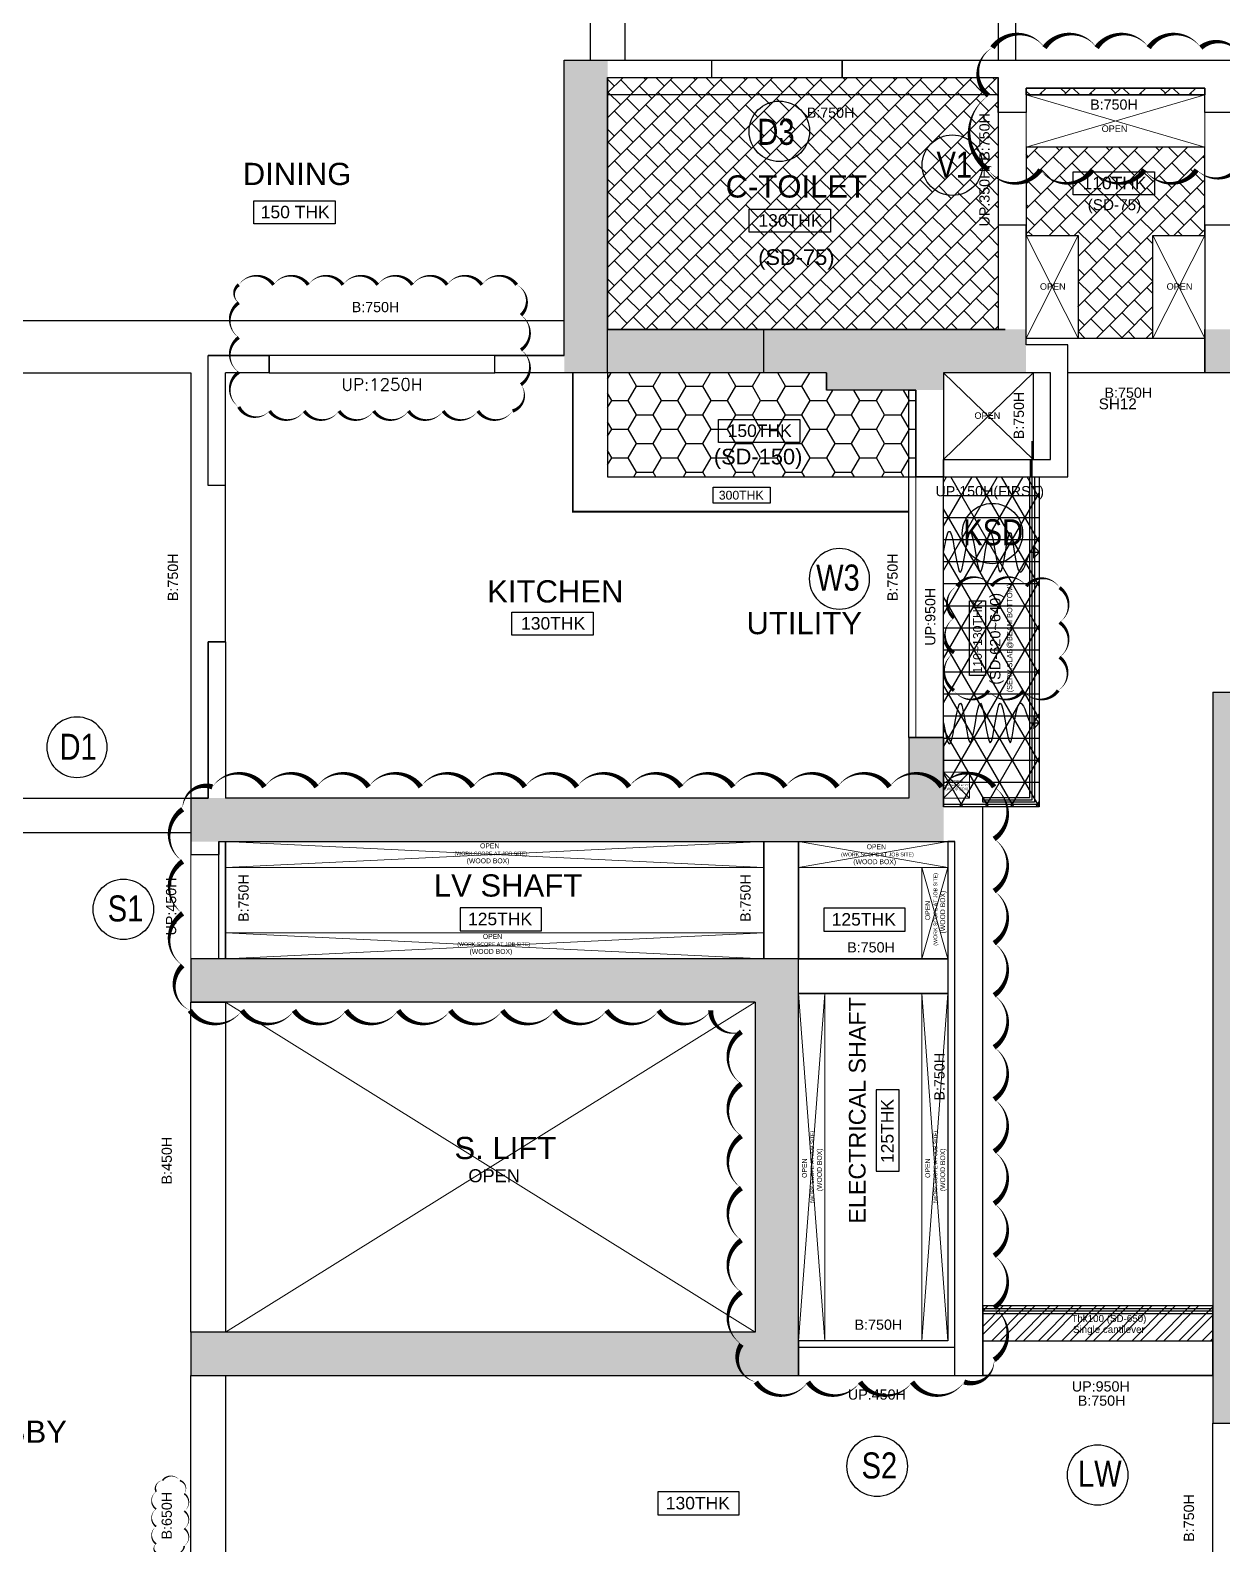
# Model space of a CAD drawing. Header units: millimetres. Extents: x 1124992 to 1258557, y -5767803 to -5695799.
# Drawn here: x 1236621 to 1243489, y -5753134 to -5744411 of the extents above; entities that cross this region are included whole.
import ezdxf
from ezdxf.enums import TextEntityAlignment as Align

# ---------------------------------------------------------------- set-up
doc = ezdxf.new("R2010")
doc.units = ezdxf.units.MM
doc.header["$LTSCALE"] = 1000
doc.header["$MEASUREMENT"] = 0
for name, pattern in [('CENTER', [2, 1.25, -0.25, 0.25, -0.25]), ('CONTINOUS', [0]), ('DASHED', [19.05, 12.7, -6.35]), ('HIDDEN', [0.375, 0.25, -0.125]), ('HIDDENX2', [19.05, 12.7, -6.35])]:
    doc.linetypes.add(name, pattern=pattern)
for name, color, linetype in [('1-Question-1', 1, 'CENTER'), ('2-CHANGE 190906', 6, 'Continuous'), ('2-CHANGE 191024-khan', 4, 'Continuous'), ('202_WALL', 7, 'Continuous'), ('203_BEAM', 6, 'DASHED'), ('204_역BEAM', 4, 'Continuous'), ('205_BALCONY', 4, 'Continuous'), ('206_OPEN', 5, 'Continuous'), ('210-DRIP MOULD', 5, 'HIDDEN'), ('210_ROOM NAME', 2, 'Continuous'), ('210_SLAB THK', 2, 'Continuous'), ('216_SLAB DN -150', 81, 'CONTINOUS'), ('216_SLAB DN -620', 181, 'Continuous'), ('216_SLAB DN -650', 211, 'Continuous'), ('216_SLAB DN -75', 11, 'Continuous'), ('216_SLAB SLOPE', 40, 'Continuous'), ('216_슬라브다운', 6, 'Continuous'), ('221_BEAM문자', 6, 'Continuous'), ('222_역BEAM문자', 4, 'Continuous'), ('223_발코니문자', 4, 'Continuous'), ('260_Window door symbol', 125, 'Continuous'), ('FOLDED SLAB', 1, 'HIDDEN'), ('T8 - TYPICAL FLOOR CORE$0$a-window-no', 125, 'Continuous'), ('T8 - TYPICAL FLOOR CORE$0$T8 - TYPICAL FLOOR CORE$0$a-window-no', 125, 'Continuous'), ('T8(T9 IS SIMILAR) - DIMENSION & TEXTING$0$a-window-no', 125, 'Continuous'), ('T8_TYPICAL COLUMNS$0$A-SHEAR WALL THICKENING', 3, 'Continuous')]:
    doc.layers.add(name, color=color, linetype=linetype)
doc.layers.add('T8_REFUGE COLUMNS$0$COL-HATCH', color=7, linetype='Continuous', lineweight=25, true_color=0xa3a3a3)
doc.layers.add('T8_TYPICAL COLUMNS$0$$0$COL-HATCH', color=7, linetype='Continuous', lineweight=25, true_color=0xa3a3a3)
doc.layers.get('1-Question-1').off()
doc.styles.add('arial', font='sanss___.ttf')
doc.styles.add('csmD2007Romans', font='romans.shx', dxfattribs={"bigfont": 'whtmtxt.shx'})
doc.styles.add('T8 - TYPICAL FLOOR CORE$0$LODHA STANDERD', font='sanss___.ttf')
doc.styles.add('T8 - TYPICAL FLOOR CORE$0$T8 - TYPICAL FLOOR CORE$0$LODHA STANDERD', font='sanss___.ttf')
doc.styles.add('T8(T9 IS SIMILAR) - DIMENSION & TEXTING$0$LODHA STANDERD', font='sanss___.ttf')

# ---------------------------------------------------------------- blocks, each defined once
blk = doc.blocks.new('T8 - TYPICAL FLOOR CORE$0$WINDOW TAG')
at = {"layer": 'T8 - TYPICAL FLOOR CORE$0$a-window-no'}
blk.add_circle((0, 0), 174.1, dxfattribs=at)
at = {"layer": 'T8 - TYPICAL FLOOR CORE$0$a-window-no', "style": 'T8 - TYPICAL FLOOR CORE$0$LODHA STANDERD'}
blk.add_attdef('WINDOW', text='', height=150, dxfattribs=at).set_placement((11.3, 2.8), align=Align.MIDDLE_CENTER)
blk = doc.blocks.new('T8(T9 IS SIMILAR) - DIMENSION & TEXTING$0$WINDOW TAG')
at = {"layer": 'T8(T9 IS SIMILAR) - DIMENSION & TEXTING$0$a-window-no'}
blk.add_circle((0, 0), 174.1, dxfattribs=at)
at = {"layer": 'T8(T9 IS SIMILAR) - DIMENSION & TEXTING$0$a-window-no', "style": 'T8(T9 IS SIMILAR) - DIMENSION & TEXTING$0$LODHA STANDERD'}
blk.add_attdef('WINDOW', text='', height=150, dxfattribs=at).set_placement((11.3, 2.8), align=Align.MIDDLE_CENTER)
blk = doc.blocks.new('T8 - TYPICAL FLOOR CORE$0$T8 - TYPICAL FLOOR CORE$0$WINDOW TAG')
at = {"layer": 'T8 - TYPICAL FLOOR CORE$0$T8 - TYPICAL FLOOR CORE$0$a-window-no'}
blk.add_circle((0, 0), 174.1, dxfattribs=at)
at = {"layer": 'T8 - TYPICAL FLOOR CORE$0$T8 - TYPICAL FLOOR CORE$0$a-window-no', "style": 'T8 - TYPICAL FLOOR CORE$0$T8 - TYPICAL FLOOR CORE$0$LODHA STANDERD'}
blk.add_attdef('WINDOW', text='', height=150, dxfattribs=at).set_placement((11.3, 2.8), align=Align.MIDDLE_CENTER)
blk = doc.blocks.new('A$C0C2415B0')
at = {"layer": '216_SLAB SLOPE', "color": 6}
for p, q in [((60.2, 0), (42.1, 16.4)), ((42.1, 16.4), (78.3, 16.4)), ((60.2, 0), (78.3, 16.4))]:
    blk.add_line(p, q, dxfattribs=at)
blk.add_lwpolyline([(60.2, 27.5), (60.2, 0)], dxfattribs=at)
blk.add_open_spline([(60.2, 288.5), (103.1, 281.5), (176.1, 264.5), (-111.2, 237.5), (237.8, 207.5), (-119.2, 177.6), (239.9, 147.3), (-119.3, 118.2), (238.3, 85.1), (-59.3, 69.3), (29.1, 38.4), (60.2, 27.5)], degree=3, knots=[61.866951, 61.866951, 61.866951, 61.866951, 206.155281, 412.310563, 618.465844, 824.621125, 1030.776406, 1236.931688, 1443.086969, 1649.24225, 1761.045649, 1761.045649, 1761.045649, 1761.045649], dxfattribs=at)

msp = doc.modelspace()

# ---------------------------------------------------------------- hatches: boundary and pattern name
at = {"layer": '216_SLAB DN -150'}
h = msp.add_hatch(dxfattribs=at)
h.set_pattern_fill('HONEY', color=95, scale=30)
h.set_pattern_definition([(0, (1231397.93, -5775414.915), (142.875, 82.48892), [95.25, -190.5]), (120, (1231397.93, -5775414.915), (-142.875, 82.48892), [95.25, -190.5]), (60, (1231397.93, -5775414.915), (3e-07, 164.97784), [-190.5, 95.25])])
h.paths.add_polyline_path([(1241721.75, -5746984.027), (1241721.75, -5746484.027), (1241206.75, -5746484.027), (1241206.75, -5746384.027), (1239946.726, -5746384.027), (1239946.726, -5746984.027)])
at = {"layer": '216_SLAB DN -620'}
h = msp.add_hatch(dxfattribs=at)
h.set_pattern_fill('NET3', color=256, scale=40)
h.set_pattern_definition([(0, (1275419.73, -5847674.8), (0, 127), []), (60, (1275419.73, -5847674.8), (-109.98523, 63.5), []), (120, (1275419.73, -5847674.8), (-109.98523, -63.5), [])])
h.paths.add_polyline_path([(1241881.75, -5746984.027), (1241881.75, -5748884.027), (1242431.726, -5748884.027), (1242431.726, -5746984.027)])
at = {"layer": '216_SLAB DN -650', "linetype": 'Continuous', "lineweight": 0}
h = msp.add_hatch(dxfattribs=at)
h.set_pattern_fill('STEEL', color=227, scale=30)
h.set_pattern_definition([(45, (1217750.26, -5787999.915), (-67.35192, 67.35192), []), (45, (1217750.26, -5787952.29), (-67.35192, 67.35192), [])])
h.paths.add_polyline_path([(1242106.726, -5751759.027), (1243431.726, -5751759.027), (1243431.726, -5751959.029), (1242106.726, -5751959.027)])
at = {"layer": '216_SLAB DN -75'}
h = msp.add_hatch(dxfattribs=at)
h.set_pattern_fill('AR-B88', color=15, scale=0.5, angle=45)
h.set_pattern_definition([(45, (1300225.72, -5853609.8), (-71.84205, 71.84205), []), (135, (1300225.725, -5853609.804), (-107.763073, 35.921024), [101.6, -101.6])])
h.paths.add_polyline_path([(1242196.75, -5744684.027), (1239946.726, -5744684.027), (1239946.726, -5745256.527), (1239946.726, -5746134.027), (1242196.75, -5746134.027)])
h = msp.add_hatch(dxfattribs=at)
h.set_pattern_fill('AR-B88', color=15, scale=0.5, angle=45)
h.set_pattern_definition([(45, (1218410.21, -5775414.92), (-71.84205, 71.84205), []), (135, (1218410.21, -5775414.915), (-107.763073, 35.921024), [101.6, -101.6])])
h.paths.add_polyline_path([(1242356.75, -5744744.027), (1243386.653, -5744744.027), (1243386.653, -5744784.027), (1242356.75, -5744784.027)])
h = msp.add_hatch(dxfattribs=at)
h.set_pattern_fill('AR-B88', color=15, scale=0.5, angle=45)
h.set_pattern_definition([(45, (1218410.21, -5761770.92), (-71.84205, 71.84205), []), (135, (1218410.21, -5761770.92), (-107.76307, 35.921024), [101.6, -101.6])])
h.paths.add_polyline_path([(1242656.75, -5746184.027), (1243086.653, -5746184.027), (1243086.653, -5745594.027), (1243386.653, -5745594.027), (1243386.653, -5745084.027), (1242356.75, -5745084.027), (1242356.75, -5745594.027), (1242656.75, -5745594.027)])
at = {"layer": 'T8_REFUGE COLUMNS$0$COL-HATCH', "linetype": 'ByBlock'}
h = msp.add_hatch(color=256, dxfattribs=at)
h.dxf.hatch_style = 1
h.paths.add_polyline_path([(1239696.726, -5744584.027), (1239946.726, -5744584.027), (1239946.726, -5746384.027), (1239696.726, -5746384.027)])
h = msp.add_hatch(color=256, dxfattribs=at)
h.dxf.hatch_style = 1
h.paths.add_polyline_path([(1242356.75, -5746384.027), (1240846.75, -5746384.027), (1240846.75, -5746134.027), (1242356.75, -5746134.027)])
h = msp.add_hatch(color=256, dxfattribs=at)
h.dxf.hatch_style = 1
h.paths.add_polyline_path([(1245996.75, -5746384.027), (1243386.75, -5746384.027), (1243386.75, -5746134.027), (1245996.75, -5746134.027)])
h = msp.add_hatch(color=256, dxfattribs=at)
h.dxf.hatch_style = 1
h.paths.add_polyline_path([(1243681.726, -5748224.027), (1243431.726, -5748224.027), (1243431.726, -5752434.027), (1243681.726, -5752434.027)])
h = msp.add_hatch(color=256, dxfattribs=at)
h.dxf.hatch_style = 1
h.paths.add_polyline_path([(1237546.726, -5749084.027), (1241881.726, -5749084.027), (1241881.726, -5748834.027), (1237546.726, -5748834.027)])
h = msp.add_hatch(color=256, dxfattribs=at)
h.dxf.hatch_style = 1
h.paths.add_polyline_path([(1240796.726, -5750009.027), (1237546.726, -5750009.027), (1237546.726, -5749759.025), (1240796.726, -5749759.025)])
h = msp.add_hatch(color=256, dxfattribs=at)
h.dxf.hatch_style = 1
h.paths.add_polyline_path([(1241046.726, -5749759.025), (1240796.726, -5749759.025), (1240796.726, -5752159.027), (1241046.726, -5752159.027)])
h = msp.add_hatch(color=256, dxfattribs=at)
h.dxf.hatch_style = 1
h.paths.add_polyline_path([(1240796.726, -5751909.027), (1237546.726, -5751909.027), (1237546.726, -5752159.029), (1240796.726, -5752159.029)])
at = {"layer": 'T8_TYPICAL COLUMNS$0$$0$COL-HATCH', "linetype": 'ByBlock'}
h = msp.add_hatch(color=256, dxfattribs=at)
h.dxf.hatch_style = 1
h.paths.add_polyline_path([(1230376.701, -5746134.027), (1232786.726, -5746134.027), (1232786.726, -5746384.027), (1230376.701, -5746384.027)])
h.paths.add_polyline_path([(1239946.726, -5746384.027), (1242356.75, -5746384.027), (1242356.75, -5746134.027), (1239946.726, -5746134.027)])
at = {"layer": 'T8_TYPICAL COLUMNS$0$A-SHEAR WALL THICKENING', "linetype": 'ByBlock'}
h = msp.add_hatch(color=31, dxfattribs=at)
h.dxf.hatch_style = 1
h.paths.add_polyline_path([(1241206.75, -5746484.027), (1241881.75, -5746484.027), (1241881.75, -5746384.027), (1241206.75, -5746384.027)])
h = msp.add_hatch(color=31, dxfattribs=at)
h.dxf.hatch_style = 1
h.paths.add_polyline_path([(1241681.75, -5748834.027), (1241881.75, -5748834.027), (1241881.75, -5748484.027), (1241681.75, -5748484.027)])

# ---------------------------------------------------------------- linework, layer by layer
at = {"layer": '2-CHANGE 190906', "linetype": 'ByBlock'}
msp.add_lwpolyline([(1237346.393, -5753180.063, 0, 10.038, 0.52056705), (1237446.778, -5753180.063, 0, 10.038, 0.52056705), (1237508.175, -5753141.076, 0, 10.038, 0.52056705), (1237508.175, -5753040.692, 0, 10.038, 0.52056705), (1237508.175, -5752940.308, 0, 10.038, 0.52056705), (1237508.175, -5752839.924, 0, 10.038, 0.52056705), (1237483.147, -5752764.567, 0, 10.038, 0.52056705), (1237382.763, -5752764.567, 0, 10.038, 0.52056705), (1237346.393, -5752828.582, 0, 10.038, 0.52056705), (1237346.393, -5752928.966, 0, 10.038, 0.52056705), (1237346.393, -5753029.351, 0, 10.038, 0.52056705), (1237346.393, -5753129.735, 0, 10.038, 0.52056705)], format="xyseb", close=True, dxfattribs=at)
at = {"layer": '2-CHANGE 191024-khan', "linetype": 'ByBlock'}
for points in [[(1242139.479, -5745215.15, 0, 30, 0.52056705), (1242439.479, -5745215.15, 0, 30, 0.52056705), (1242739.479, -5745215.15, 0, 30, 0.52056705), (1243039.479, -5745215.15, 0, 30, 0.52056705), (1243339.479, -5745215.15, 0, 30, 0.52056705), (1243599.403, -5745175.074, 0, 30, 0.52056705), (1243599.403, -5744875.074, 0, 30, 0.52056705), (1243599.403, -5744575.074, 0, 30, 0.52056705), (1243363.04, -5744511.437, 0, 30, 0.52056705), (1243063.04, -5744511.437, 0, 30, 0.52056705), (1242763.04, -5744511.437, 0, 30, 0.52056705), (1242463.04, -5744511.437, 0, 30, 0.52056705), (1242163.04, -5744511.437, 0, 30, 0.52056705), (1242139.479, -5744787.876, 0, 30, 0.52056705)], [(1237822.502, -5745877.412, 0, 20, -0.52056705), (1238022.502, -5745877.412, 0, 20, -0.52056705), (1238222.502, -5745877.412, 0, 20, -0.52056705), (1238422.502, -5745877.412, 0, 20, -0.52056705), (1238622.502, -5745877.412, 0, 20, -0.52056705), (1238822.502, -5745877.412, 0, 20, -0.52056705), (1239022.502, -5745877.412, 0, 20, -0.52056705), (1239222.502, -5745877.412, 0, 20, -0.52056705), (1239422.502, -5745877.412, 0, 20, -0.52056705), (1239447.461, -5746052.453, 0, 20, -0.52056705), (1239447.461, -5746252.453, 0, 20, -0.52056705), (1239447.461, -5746452.453, 0, 20, -0.52056705), (1239399.253, -5746604.244, 0, 20, -0.52056705), (1239199.253, -5746604.244, 0, 20, -0.52056705), (1238999.253, -5746604.244, 0, 20, -0.52056705), (1238799.253, -5746604.244, 0, 20, -0.52056705), (1238599.253, -5746604.244, 0, 20, -0.52056705), (1238399.253, -5746604.244, 0, 20, -0.52056705), (1238199.253, -5746604.244, 0, 20, -0.52056705), (1237999.253, -5746604.244, 0, 20, -0.52056705), (1237822.502, -5746580.995, 0, 20, -0.52056705), (1237822.502, -5746380.995, 0, 20, -0.52056705), (1237822.502, -5746180.995, 0, 20, -0.52056705), (1237822.502, -5745980.995, 0, 20, -0.52056705)], [(1241941.356, -5748213.909, 0, 20, 0.52056705), (1242141.356, -5748213.909, 0, 20, 0.52056705), (1242341.356, -5748213.909, 0, 20, 0.52056705), (1242541.356, -5748213.909, 0, 20, 0.52056705), (1242549.399, -5748021.951, 0, 20, 0.52056705), (1242549.399, -5747821.951, 0, 20, 0.52056705), (1242549.399, -5747621.951, 0, 20, 0.52056705), (1242358.085, -5747613.265, 0, 20, 0.52056705), (1242158.085, -5747613.265, 0, 20, 0.52056705), (1241958.085, -5747613.265, 0, 20, 0.52056705), (1241941.356, -5747796.536, 0, 20, 0.52056705), (1241941.356, -5747996.536, 0, 20, 0.52056705)]]:
    msp.add_lwpolyline(points, format="xyseb", close=True, dxfattribs=at)
msp.add_lwpolyline([(1242172.77, -5748769.258, 0, 30, -0.52056705), (1242172.77, -5749069.258, 0, 30, -0.52056705), (1242172.77, -5749369.258, 0, 30, -0.52056705), (1242172.77, -5749669.258, 0, 30, -0.52056705), (1242172.77, -5749969.258, 0, 30, -0.52056705), (1242172.77, -5750269.258, 0, 30, -0.52056705), (1242172.77, -5750569.258, 0, 30, -0.52056705), (1242172.77, -5750869.258, 0, 30, -0.52056705), (1242172.77, -5751169.258, 0, 30, -0.52056705), (1242172.77, -5751469.258, 0, 30, -0.52056705), (1242172.77, -5751769.258, 0, 30, -0.52056705), (1242172.77, -5752069.258, 0, 30, -0.52056705), (1242000.342, -5752196.83, 0, 30, -0.52056705), (1241700.342, -5752196.83, 0, 30, -0.52056705), (1241400.342, -5752196.83, 0, 30, -0.52056705), (1241100.342, -5752196.83, 0, 30, -0.52056705), (1240800.342, -5752196.83, 0, 30, -0.52056705), (1240717.092, -5751980.08, 0, 30, -0.52056705), (1240717.092, -5751680.08, 0, 30, -0.52056705), (1240717.092, -5751380.08, 0, 30, -0.52056705), (1240717.092, -5751080.08, 0, 30, -0.52056705), (1240717.092, -5750780.08, 0, 30, -0.52056705), (1240717.092, -5750480.08, 0, 30, -0.52056705), (1240717.092, -5750180.08, 0, 30, -0.52056705), (1240540.367, -5750056.805, 0, 30, -0.52056705), (1240240.367, -5750056.805, 0, 30, -0.52056705), (1239940.367, -5750056.805, 0, 30, -0.52056705), (1239640.367, -5750056.805, 0, 30, -0.52056705), (1239340.367, -5750056.805, 0, 30, -0.52056705), (1239040.367, -5750056.805, 0, 30, -0.52056705), (1238740.367, -5750056.805, 0, 30, -0.52056705), (1238440.367, -5750056.805, 0, 30, -0.52056705), (1238140.367, -5750056.805, 0, 30, -0.52056705), (1237840.367, -5750056.805, 0, 30, -0.52056705), (1237540.367, -5750056.805, 0, 30, -0.52056705), (1237499.091, -5749798.081, 0, 30, -0.52056705), (1237499.091, -5749498.081, 0, 30, -0.52056705), (1237499.091, -5749198.081, 0, 30, -0.52056705), (1237499.091, -5748898.081, 0, 30, -0.52056705), (1237670.268, -5748769.258, 0, 30, -0.52056705), (1237970.268, -5748769.258, 0, 30, -0.52056705), (1238270.268, -5748769.258, 0, 30, -0.52056705), (1238570.268, -5748769.258, 0, 30, -0.52056705), (1238870.268, -5748769.258, 0, 30, -0.52056705), (1239170.268, -5748769.258, 0, 30, -0.52056705), (1239470.268, -5748769.258, 0, 30, -0.52056705), (1239770.268, -5748769.258, 0, 30, -0.52056705), (1240070.268, -5748769.258, 0, 30, -0.52056705), (1240370.268, -5748769.258, 0, 30, -0.52056705), (1240670.268, -5748769.258, 0, 30, -0.52056705), (1240970.268, -5748769.258, 0, 30, -0.52056705), (1241270.268, -5748769.258, 0, 30, -0.52056705), (1241570.268, -5748769.258, 0, 30, -0.52056705), (1241870.268, -5748769.258, 0, 30, -0.52056705), (1242172.77, -5748769.258, 0, 30, -0.52056705)], format="xyseb", dxfattribs=at)
at = {"layer": '202_WALL', "linetype": 'ByBlock'}
for p, q in [((1239696.726, -5746284.027), (1239696.726, -5744584.027)), ((1239696.726, -5744584.027), (1240546.75, -5744584.027)), ((1240546.75, -5744684.027), (1240546.75, -5744584.027)), ((1241296.75, -5744584.027), (1243546.653, -5744584.027)), ((1241296.75, -5744684.027), (1241296.75, -5744584.027)), ((1239946.726, -5744684.027), (1239946.726, -5746134.027)), ((1239946.726, -5744684.027), (1240546.75, -5744684.027)), ((1241296.75, -5744684.027), (1242196.75, -5744684.027)), ((1242196.75, -5744884.027), (1242196.75, -5744684.027)), ((1243386.653, -5744744.027), (1242356.75, -5744744.027)), ((1242356.75, -5744744.027), (1242356.75, -5744884.027)), ((1243386.653, -5744884.027), (1243386.653, -5744744.027)), ((1242356.75, -5744884.027), (1242196.75, -5744884.027)), ((1243546.653, -5744884.027), (1243386.653, -5744884.027)), ((1242356.75, -5745534.027), (1242196.75, -5745534.027)), ((1242196.75, -5745534.027), (1242196.75, -5746134.027)), ((1242356.75, -5746224.027), (1242356.75, -5745534.027)), ((1243546.653, -5745534.027), (1243386.653, -5745534.027)), ((1243386.653, -5745534.027), (1243386.653, -5746384.027)), ((1239946.726, -5746134.027), (1242196.75, -5746134.027)), ((1243386.653, -5746384.027), (1243386.653, -5746134.027)), ((1242596.75, -5746224.027), (1242356.75, -5746224.027)), ((1242596.75, -5746984.027), (1242596.75, -5746224.027)), ((1237646.726, -5747034.027), (1237646.726, -5746284.027)), ((1237996.726, -5746284.027), (1237646.726, -5746284.027)), ((1237996.726, -5746384.027), (1237996.726, -5746284.027)), ((1239296.726, -5746384.027), (1239296.726, -5746284.027)), ((1239696.726, -5746284.027), (1239296.726, -5746284.027)), ((1237746.726, -5747034.027), (1237746.726, -5746384.027)), ((1237996.726, -5746384.027), (1237746.726, -5746384.027)), ((1241206.75, -5746384.027), (1239296.726, -5746384.027)), ((1241206.75, -5746384.027), (1241206.75, -5746484.027)), ((1242496.75, -5746384.027), (1241881.75, -5746384.027)), ((1241881.75, -5746384.027), (1241881.75, -5746984.027)), ((1242496.75, -5746884.027), (1242496.75, -5746384.027)), ((1246246.653, -5746384.027), (1243386.653, -5746384.027)), ((1241721.75, -5746484.027), (1241206.75, -5746484.027)), ((1241721.75, -5746484.027), (1241721.75, -5746984.027)), ((1242381.75, -5746984.027), (1242381.75, -5746884.027)), ((1242381.75, -5746884.027), (1242496.75, -5746884.027)), ((1242381.75, -5746984.027), (1242596.75, -5746984.027)), ((1237746.726, -5747034.027), (1237646.726, -5747034.027)), ((1237746.726, -5747934.027), (1237646.726, -5747934.027)), ((1237646.726, -5747934.027), (1237646.726, -5748834.027)), ((1237746.726, -5747934.027), (1237746.726, -5748834.027)), ((1243431.726, -5748224.027), (1243431.726, -5752434.027)), ((1243431.726, -5748224.027), (1243796.726, -5748224.027)), ((1241681.75, -5748484.027), (1241681.75, -5748834.027)), ((1241881.75, -5748484.027), (1241881.75, -5748884.027)), ((1237646.726, -5748834.027), (1237546.726, -5748834.027)), ((1237546.726, -5748834.027), (1237546.726, -5749159.025)), ((1241681.75, -5748834.027), (1237746.726, -5748834.027)), ((1237706.726, -5749084.027), (1241946.726, -5749084.027)), ((1237706.726, -5749084.027), (1237706.726, -5749159.025)), ((1241946.726, -5751999.027), (1241946.726, -5749084.027)), ((1237546.726, -5749159.025), (1237706.726, -5749159.025)), ((1237546.726, -5749759.025), (1237546.726, -5750009.027)), ((1240796.726, -5750009.027), (1237546.726, -5750009.027)), ((1240796.726, -5751909.027), (1237546.726, -5751909.027)), ((1237546.726, -5751909.027), (1237546.726, -5752159.029)), ((1237546.726, -5752159.029), (1241046.726, -5752159.029)), ((1241946.726, -5752159.027), (1242106.726, -5752159.027)), ((1243431.726, -5752434.027), (1244356.726, -5752434.027))]:
    msp.add_line(p, q, dxfattribs=at)
at = {"layer": '202_WALL', "color": 252, "linetype": 'HIDDENX2'}
for p, q in [((1239946.726, -5746384.027), (1239946.726, -5746134.027)), ((1240846.75, -5746384.027), (1240846.75, -5746134.027))]:
    msp.add_line(p, q, dxfattribs=at)
at = {"layer": '202_WALL', "linetype": 'ByBlock'}
for points in [[(1241881.75, -5746984.027), (1241721.75, -5746984.027)], [(1241681.75, -5748484.027), (1241881.75, -5748484.027)], [(1242106.726, -5752159.027), (1242106.726, -5748884.027), (1241881.75, -5748884.027)], [(1241046.726, -5751999.027), (1241046.726, -5749759.025), (1237546.726, -5749759.025)], [(1240796.726, -5750009.027), (1240796.726, -5751909.027)], [(1241046.726, -5752159.027), (1241046.726, -5751999.027)], [(1241946.726, -5752159.027), (1241946.726, -5751999.027)]]:
    msp.add_lwpolyline(points, dxfattribs=at)
at = {"layer": '203_BEAM', "linetype": 'ByBlock'}
msp.add_line((1243386.653, -5746384.027), (1242596.75, -5746384.027), dxfattribs=at)
at = {"layer": '203_BEAM'}
for points in [[(1239846.726, -5744584.027), (1240046.726, -5744584.027), (1240046.726, -5743584.027), (1239846.726, -5743584.027)], [(1242296.75, -5743684.027), (1242196.75, -5743684.027), (1242196.75, -5744584.027), (1242296.75, -5744584.027)], [(1241296.75, -5744584.027), (1241296.75, -5744684.027), (1242196.75, -5744684.027), (1242196.75, -5744784.027), (1239946.726, -5744784.027), (1239946.726, -5744684.027), (1240546.75, -5744684.027), (1240546.75, -5744584.027)], [(1242356.75, -5744784.027), (1243386.653, -5744784.027), (1243386.653, -5744744.027), (1242356.75, -5744744.027)], [(1242396.75, -5746884.027), (1242496.75, -5746884.027), (1242496.75, -5746384.027), (1242396.75, -5746384.027)], [(1235186.726, -5748834.027), (1237546.726, -5748834.027), (1237546.726, -5749034.027), (1235186.726, -5749034.027)], [(1237706.726, -5749084.027), (1237746.726, -5749084.027), (1237746.726, -5749759.025), (1237706.726, -5749759.025)], [(1240846.726, -5749084.027), (1241046.726, -5749084.027), (1241046.726, -5749759.025), (1240846.726, -5749759.025)], [(1241906.726, -5749759.025), (1241906.726, -5749959.025), (1241046.726, -5749959.025), (1241046.726, -5749759.025)], [(1237746.726, -5751909.027), (1237546.726, -5751909.027), (1237546.726, -5750009.027), (1237746.726, -5750009.027)], [(1242106.726, -5751959.027), (1243431.726, -5751959.027), (1243431.726, -5752159.029), (1242106.726, -5752159.029)], [(1237746.726, -5753659.027), (1237546.726, -5753659.027), (1237546.726, -5752159.029), (1237746.726, -5752159.029)]]:
    msp.add_lwpolyline(points, close=True, dxfattribs=at)
for points in [[(1235186.726, -5746384.027), (1237546.726, -5746384.027), (1237546.726, -5748834.027), (1237646.726, -5748834.027), (1237646.726, -5747934.027), (1237746.726, -5747934.027), (1237746.726, -5747034.027), (1237646.726, -5747034.027), (1237646.726, -5746284.027), (1237996.726, -5746284.027), (1237996.726, -5746384.027), (1239296.726, -5746384.027), (1239296.726, -5746284.027), (1239696.726, -5746284.027), (1239696.726, -5746084.027), (1233036.726, -5746084.027)], [(1242356.75, -5746184.027), (1243386.653, -5746184.027), (1243386.653, -5746384.027), (1242596.75, -5746384.027), (1242596.75, -5746224.027), (1242356.75, -5746224.027), (1242356.75, -5746184.027)], [(1241681.75, -5746484.027), (1241681.75, -5746484.027), (1241721.75, -5746484.027), (1241721.75, -5746984.027), (1241881.75, -5746984.027), (1241881.75, -5746884.027), (1242381.75, -5746884.027), (1242381.75, -5746984.027), (1242431.726, -5746984.027), (1242431.726, -5748884.027), (1241881.75, -5748884.027), (1241881.75, -5748484.027), (1241681.75, -5748484.027), (1241681.75, -5746484.027)], [(1241046.726, -5751959.029), (1241046.726, -5751999.027), (1241046.726, -5751999.027), (1241046.726, -5752159.027), (1241946.726, -5752159.027), (1241946.726, -5751999.027), (1241946.726, -5751999.027), (1241946.726, -5749084.027), (1241906.726, -5749084.027), (1241906.726, -5751959.029), (1241046.726, -5751959.029)], [(1242106.726, -5751759.027), (1242106.726, -5752159.027), (1243431.726, -5752159.029), (1243431.726, -5751759.027), (1242106.726, -5751759.027), (1242106.726, -5751759.027)], [(1243631.726, -5753659.027), (1243591.726, -5753659.027), (1243591.726, -5753539.027), (1243431.726, -5753539.027), (1243431.726, -5752434.027), (1243631.726, -5752434.027), (1243631.726, -5753659.027)]]:
    msp.add_lwpolyline(points, dxfattribs=at)
at = {"layer": '204_역BEAM', "linetype": 'ByBlock'}
msp.add_lwpolyline([(1237996.726, -5746384.027), (1239296.726, -5746384.027), (1239296.726, -5746284.027), (1237996.726, -5746284.027), (1237996.726, -5746384.027)], dxfattribs=at)
at = {"layer": '205_BALCONY', "linetype": 'Continuous', "lineweight": 0}
for points in [[(1242356.75, -5744884.027), (1242196.75, -5744884.027), (1242196.75, -5745534.027), (1242356.75, -5745534.027)], [(1243546.653, -5744884.027), (1243386.653, -5744884.027), (1243386.653, -5745534.027), (1243546.653, -5745534.027)], [(1241881.75, -5746984.027), (1242381.75, -5746984.027), (1242381.75, -5746884.027), (1241881.75, -5746884.027)], [(1241721.75, -5748484.027), (1241881.75, -5748484.027), (1241881.75, -5746984.027), (1241721.75, -5746984.027)], [(1237706.726, -5749159.025), (1237546.726, -5749159.025), (1237546.726, -5749759.025), (1237706.726, -5749759.025)], [(1242106.726, -5751959.027), (1243431.726, -5751959.029), (1243431.726, -5752159.029), (1242106.726, -5752159.029)]]:
    msp.add_lwpolyline(points, close=True, dxfattribs=at)
at = {"layer": '205_BALCONY'}
msp.add_lwpolyline([(1241946.726, -5752159.027), (1241946.726, -5751999.027), (1241046.726, -5751999.027), (1241046.726, -5752159.027)], close=True, dxfattribs=at)
at = {"layer": '206_OPEN', "lineweight": 0}
for points in [[(1242356.75, -5745084.027), (1243386.653, -5745084.027), (1243386.653, -5744784.027), (1242356.75, -5744784.027), (1242356.75, -5745084.027), (1243386.653, -5744784.027), (1242356.75, -5744784.027), (1243386.653, -5745084.027)], [(1242656.75, -5745594.027), (1242356.75, -5745594.027), (1242356.75, -5746184.027), (1242656.75, -5746184.027), (1242656.75, -5745594.027), (1242356.75, -5746184.027), (1242656.75, -5746184.027), (1242356.75, -5745594.027)], [(1243386.653, -5745594.027), (1243086.653, -5745594.027), (1243086.653, -5746184.027), (1243386.653, -5746184.027), (1243386.653, -5745594.027), (1243086.653, -5746184.027), (1243386.653, -5746184.027), (1243086.653, -5745594.027)], [(1242396.75, -5746384.027), (1241881.75, -5746384.027), (1241881.75, -5746884.027), (1242396.75, -5746884.027), (1242396.75, -5746384.027), (1241881.75, -5746884.027), (1242396.75, -5746884.027), (1241881.75, -5746384.027)], [(1237746.726, -5750009.027), (1240796.726, -5750009.027), (1240796.726, -5751909.027), (1237746.726, -5751909.027), (1237746.726, -5750009.027), (1240796.726, -5751909.027), (1237746.726, -5751909.027), (1240796.726, -5750009.027)]]:
    msp.add_lwpolyline(points, dxfattribs=at)
at = {"layer": '206_OPEN', "linetype": 'HIDDENX2', "lineweight": 0}
for points in [[(1241881.75, -5748684.027), (1242031.75, -5748684.027), (1242031.75, -5748834.027), (1241881.75, -5748834.027), (1241881.75, -5748684.027), (1242031.75, -5748834.027), (1241881.75, -5748834.027), (1242031.75, -5748684.027)], [(1237746.726, -5749084.027), (1240846.726, -5749084.027), (1240846.726, -5749234.027), (1237746.726, -5749234.027), (1237746.726, -5749084.027), (1240846.726, -5749234.027), (1237746.726, -5749234.027), (1240846.726, -5749084.027)], [(1241046.726, -5749084.027), (1241906.726, -5749084.027), (1241906.726, -5749234.027), (1241046.726, -5749234.027), (1241046.726, -5749084.027), (1241906.726, -5749234.027), (1241046.726, -5749234.027), (1241906.726, -5749084.027)], [(1241906.726, -5749234.027), (1241906.726, -5749759.025), (1241756.726, -5749759.025), (1241756.726, -5749234.027), (1241906.726, -5749234.027), (1241756.726, -5749759.025), (1241756.726, -5749234.027), (1241906.726, -5749759.025)], [(1237746.726, -5749609.025), (1240846.726, -5749609.025), (1240846.726, -5749759.025), (1237746.726, -5749759.025), (1237746.726, -5749609.025), (1240846.726, -5749759.025), (1237746.726, -5749759.025), (1240846.726, -5749609.025)], [(1241196.726, -5749959.025), (1241196.726, -5751959.029), (1241046.726, -5751959.029), (1241046.726, -5749959.025), (1241196.726, -5749959.025), (1241046.726, -5751959.029), (1241046.726, -5749959.025), (1241196.726, -5751959.029)], [(1241906.726, -5749959.025), (1241906.726, -5751959.029), (1241756.726, -5751959.029), (1241756.726, -5749959.025), (1241906.726, -5749959.025), (1241756.726, -5751959.029), (1241756.726, -5749959.025), (1241906.726, -5751959.029)]]:
    msp.add_lwpolyline(points, dxfattribs=at)
at = {"layer": '210-DRIP MOULD', "linetype": 'DASHED', "lineweight": -3}
msp.add_line((1243431.726, -5751789.027), (1242106.726, -5751789.027), dxfattribs=at)
for points in [[(1242106.726, -5748844.027), (1242391.726, -5748844.027), (1242391.726, -5746778.191)], [(1242106.726, -5748857.027), (1242106.726, -5748831.027), (1242378.726, -5748831.027), (1242378.726, -5746984.027), (1242404.726, -5746984.027), (1242404.726, -5748857.027), (1242106.726, -5748857.027)]]:
    msp.add_lwpolyline(points, dxfattribs=at)
msp.add_lwpolyline([(1243431.726, -5751776.027), (1242106.726, -5751776.027), (1242106.726, -5751802.027), (1243431.726, -5751802.027)], close=True, dxfattribs=at)
at = {"layer": '210_SLAB THK', "color": 2}
for points in [[(1243096.828, -5745226.706), (1243096.828, -5745359.053), (1242628.141, -5745359.053), (1242628.141, -5745226.706)], [(1238378.042, -5745393.61), (1238378.042, -5745525.957), (1237909.355, -5745525.957), (1237909.355, -5745393.61)], [(1241230.681, -5745442.141), (1241230.681, -5745574.488), (1240761.994, -5745574.488), (1240761.994, -5745442.141)], [(1241053.228, -5746653.19), (1241053.228, -5746785.537), (1240584.541, -5746785.537), (1240584.541, -5746653.19)], [(1240554.584, -5747135.136), (1240554.584, -5747042.493), (1240882.665, -5747042.493), (1240882.665, -5747135.136)], [(1242122.748, -5748127.681), (1242030.105, -5748127.681), (1242030.105, -5747696.783), (1242122.748, -5747696.783)], [(1239863.281, -5747762.629), (1239863.281, -5747894.976), (1239394.594, -5747894.976), (1239394.594, -5747762.629)], [(1239096.411, -5749465.306), (1239096.411, -5749597.653), (1239565.098, -5749597.653), (1239565.098, -5749465.306)], [(1241191.105, -5749467.374), (1241191.105, -5749599.721), (1241659.792, -5749599.721), (1241659.792, -5749467.374)], [(1241492.835, -5750981.919), (1241625.183, -5750981.919), (1241625.183, -5750513.232), (1241492.835, -5750513.232)], [(1240235.555, -5752829.732), (1240235.555, -5752962.079), (1240704.242, -5752962.079), (1240704.242, -5752829.732)]]:
    msp.add_lwpolyline(points, close=True, dxfattribs=at)
at = {"layer": '216_SLAB DN -150'}
msp.add_lwpolyline([(1241721.75, -5746984.027), (1241721.75, -5746484.027), (1241206.75, -5746484.027), (1241206.75, -5746484.027), (1241206.75, -5746484.027), (1241206.75, -5746384.027), (1239946.726, -5746384.027), (1239946.726, -5746984.027), (1241721.75, -5746984.027)], dxfattribs=at)
at = {"layer": '216_SLAB DN -620', "color": 192}
msp.add_lwpolyline([(1241881.75, -5746984.027), (1242431.726, -5746984.027), (1242431.726, -5748884.027), (1241881.75, -5748884.027)], close=True, dxfattribs=at)
at = {"layer": '216_SLAB DN -650', "color": 201, "linetype": 'Continuous', "lineweight": 0}
msp.add_lwpolyline([(1242106.726, -5751759.027), (1243431.726, -5751759.027), (1243431.726, -5751959.029), (1242106.726, -5751959.027)], close=True, dxfattribs=at)
at = {"layer": '216_SLAB DN -75'}
for points in [[(1242236.75, -5746134.027), (1239946.726, -5746134.027), (1239946.726, -5746134.027), (1239946.726, -5746134.027), (1239946.726, -5744684.027), (1239946.726, -5744684.027), (1239946.726, -5744684.027), (1242196.75, -5744684.027), (1242196.75, -5746134.027)], [(1242356.75, -5744744.027), (1243386.653, -5744744.027), (1243386.653, -5744784.027), (1242356.75, -5744784.027)]]:
    msp.add_lwpolyline(points, close=True, dxfattribs=at)
msp.add_lwpolyline([(1242656.75, -5746184.027), (1243086.653, -5746184.027), (1243086.653, -5745594.027), (1243386.653, -5745594.027), (1243386.653, -5745084.027), (1242356.75, -5745084.027), (1242356.75, -5745594.027), (1242656.75, -5745594.027), (1242656.75, -5746184.027)], dxfattribs=at)
at = {"layer": '216_슬라브다운', "linetype": 'ByBlock'}
for points in [[(1240846.726, -5749759.025), (1237746.726, -5749759.025), (1237746.726, -5749084.027), (1240846.726, -5749084.027)], [(1241906.726, -5749759.025), (1241046.726, -5749759.025), (1241046.726, -5749084.027), (1241906.726, -5749084.027)], [(1241046.726, -5749959.025), (1241906.726, -5749959.025), (1241906.726, -5751959.029), (1241046.726, -5751959.029)]]:
    msp.add_lwpolyline(points, close=True, dxfattribs=at)
at = {"layer": 'FOLDED SLAB', "linetype": 'HIDDENX2', "const_width": 10}
msp.add_lwpolyline([(1239746.726, -5746384.027), (1239746.726, -5747184.027), (1241681.75, -5747184.027)], dxfattribs=at)

# ---------------------------------------------------------------- block references
at = {"layer": '1-Question-1'}
ref = msp.add_blockref('T8 - TYPICAL FLOOR CORE$0$WINDOW TAG', (1242768.852, -5752732.633), dxfattribs=at)
ref.add_attrib('WINDOW', 'LW', dxfattribs={"layer": 'T8 - TYPICAL FLOOR CORE$0$a-window-no', "height": 150, "style": 'T8 - TYPICAL FLOOR CORE$0$LODHA STANDERD', "width": 0.8}).set_placement((1242781.515, -5752725.11), align=Align.MIDDLE_CENTER)
at = {"layer": '216_SLAB SLOPE', "yscale": 1.906312773688221, "zscale": 1.906312773688221}
for p, xscale, rotation in [((1242431.726, -5747532.201), 1.906312773688221, 90.00000000000001), ((1242431.726, -5748285.853), -1.906312773688221, 90)]:
    msp.add_blockref('A$C0C2415B0', p, dxfattribs=dict(at, xscale=xscale, rotation=rotation))
at = {"layer": '260_Window door symbol'}
ref = msp.add_blockref('T8(T9 IS SIMILAR) - DIMENSION & TEXTING$0$WINDOW TAG', (1240935.565, -5744993.565), dxfattribs=dict(at, rotation=180))
ref.add_attrib('WINDOW', 'D3', dxfattribs={"layer": 'T8(T9 IS SIMILAR) - DIMENSION & TEXTING$0$a-window-no', "height": 150, "style": 'T8(T9 IS SIMILAR) - DIMENSION & TEXTING$0$LODHA STANDERD', "width": 0.8}).set_placement((1240916.152, -5744996.355), align=Align.MIDDLE_CENTER)
ref = msp.add_blockref('T8(T9 IS SIMILAR) - DIMENSION & TEXTING$0$WINDOW TAG', (1241932.131, -5745188.466, 0), dxfattribs=at)
ref.add_attrib('WINDOW', 'V1', dxfattribs={"layer": 'T8(T9 IS SIMILAR) - DIMENSION & TEXTING$0$a-window-no', "height": 150, "style": 'T8(T9 IS SIMILAR) - DIMENSION & TEXTING$0$LODHA STANDERD', "width": 0.8}).set_placement((1241943.478, -5745185.675, 0), align=Align.MIDDLE_CENTER)
ref = msp.add_blockref('T8(T9 IS SIMILAR) - DIMENSION & TEXTING$0$WINDOW TAG', (1242162.879, -5747310.156), dxfattribs=at)
ref.add_attrib('WINDOW', 'KSD', dxfattribs={"layer": 'T8(T9 IS SIMILAR) - DIMENSION & TEXTING$0$a-window-no', "height": 150, "style": 'T8(T9 IS SIMILAR) - DIMENSION & TEXTING$0$LODHA STANDERD', "width": 0.8}).set_placement((1242167.313, -5747302.633), align=Align.MIDDLE_CENTER)
ref = msp.add_blockref('T8(T9 IS SIMILAR) - DIMENSION & TEXTING$0$WINDOW TAG', (1241281.631, -5747571.063), dxfattribs=dict(at, xscale=-1))
ref.add_attrib('WINDOW', 'W3', dxfattribs={"layer": 'T8(T9 IS SIMILAR) - DIMENSION & TEXTING$0$a-window-no', "height": 150, "style": 'T8(T9 IS SIMILAR) - DIMENSION & TEXTING$0$LODHA STANDERD', "width": 0.8}).set_placement((1241273.247, -5747563.539), align=Align.MIDDLE_CENTER)
ref = msp.add_blockref('T8(T9 IS SIMILAR) - DIMENSION & TEXTING$0$WINDOW TAG', (1236890.224, -5748540.826), dxfattribs=dict(at, xscale=-1))
ref.add_attrib('WINDOW', 'D1', dxfattribs={"layer": 'T8(T9 IS SIMILAR) - DIMENSION & TEXTING$0$a-window-no', "height": 150, "style": 'T8(T9 IS SIMILAR) - DIMENSION & TEXTING$0$LODHA STANDERD', "width": 0.8}).set_placement((1236897.149, -5748538.035), align=Align.MIDDLE_CENTER)
ref = msp.add_blockref('T8 - TYPICAL FLOOR CORE$0$WINDOW TAG', (1237157.435, -5749474.472), dxfattribs=at)
ref.add_attrib('WINDOW', 'S1', dxfattribs={"layer": 'T8 - TYPICAL FLOOR CORE$0$a-window-no', "height": 150, "style": 'T8 - TYPICAL FLOOR CORE$0$LODHA STANDERD', "width": 0.8}).set_placement((1237170.099, -5749469.418), align=Align.MIDDLE_CENTER)
at = {"layer": 'T8 - TYPICAL FLOOR CORE$0$T8 - TYPICAL FLOOR CORE$0$a-window-no'}
ref = msp.add_blockref('T8 - TYPICAL FLOOR CORE$0$T8 - TYPICAL FLOOR CORE$0$WINDOW TAG', (1241499.147, -5752682.554, 0), dxfattribs=at)
ref.add_attrib('WINDOW', 'S2', dxfattribs={"height": 150, "style": 'T8 - TYPICAL FLOOR CORE$0$T8 - TYPICAL FLOOR CORE$0$LODHA STANDERD', "width": 0.8}).set_placement((1241511.81, -5752677.499, 0), align=Align.MIDDLE_CENTER)

# ---------------------------------------------------------------- texts
at = {"layer": '206_OPEN', "linetype": 'Continuous', "lineweight": 0, "style": 'arial'}
for s, height, p in [('OPEN', 37.5, (1242791.839, -5744996.883)), ('OPEN', 37.5, (1242436.19, -5745905.831)), ('OPEN', 37.5, (1243166.092, -5745905.831)), ('OPEN', 37.5, (1242059.459, -5746649.373)), ('(WORK SCOPE AT JOB SITE)', 7.21875, (1241887.709, -5748763.94)), ('(WOOD BOX)', 15, (1241891.837, -5748788.241)), ('OPEN', 18.75, (1241920.985, -5748747.548)), ('OPEN', 28.125, (1239211.676, -5749122.867)), ('OPEN', 28.125, (1241438.484, -5749127.996)), ('(WORK SCOPE AT JOB SITE)', 21.65625, (1239064.684, -5749163.974)), ('(WOOD BOX)', 28.125, (1239134.838, -5749209.256)), ('(WORK SCOPE AT JOB SITE)', 21.65625, (1241291.492, -5749169.104)), ('(WOOD BOX)', 28.125, (1241361.646, -5749214.385)), ('OPEN', 28.125, (1239227.996, -5749644.487)), ('(WORK SCOPE AT JOB SITE)', 21.65625, (1239081.005, -5749685.594)), ('(WOOD BOX)', 28.125, (1239151.158, -5749730.875)), ('OPEN', 75, (1239144.532, -5751046.286))]:
    msp.add_text(s, height=height, dxfattribs=at).set_placement(p)
for s, height, p in [('(WORK SCOPE AT JOB SITE)', 21.65625, (1241845.219, -5749683.818)), ('(WOOD BOX)', 28.125, (1241890.5, -5749613.664)), ('OPEN', 28.125, (1241804.111, -5749536.826)), ('(WORK SCOPE AT JOB SITE)', 21.65625, (1241135.219, -5751168.297)), ('(WORK SCOPE AT JOB SITE)', 21.65625, (1241845.219, -5751168.297)), ('(WOOD BOX)', 28.125, (1241180.5, -5751098.144)), ('(WOOD BOX)', 28.125, (1241890.5, -5751098.144)), ('OPEN', 28.125, (1241094.111, -5751021.306)), ('OPEN', 28.125, (1241804.111, -5751021.306))]:
    msp.add_text(s, height=height, rotation=90, dxfattribs=at).set_placement(p)
at = {"layer": '210_ROOM NAME', "style": 'arial'}
for s, p in [('DINING', (1237845.189, -5745302.792)), ('C-TOILET', (1240626.239, -5745374.905)), ('KITCHEN', (1239253.203, -5747707.127)), ('UTILITY', (1240746.283, -5747889.862)), ('LV SHAFT ', (1238945.87, -5749401.104)), ('S. LIFT', (1239064.443, -5750913.126)), ('LIFT LOBBY ', (1235819.088, -5752547.127))]:
    msp.add_text(s, height=128, dxfattribs=at).set_placement(p)
msp.add_text('ELECTRICAL SHAFT ', height=96, rotation=90, dxfattribs=at).set_placement((1241432.01, -5751284.599))
at = {"layer": '210_ROOM NAME', "insert": (1242994.269, -5746595.246, 0), "char_height": 62.72, "width": 1714.6891, "attachment_point": 9, "style": 'arial'}
msp.add_mtext('SH12', dxfattribs=at)
at = {"layer": '210_SLAB THK', "color": 2, "line_spacing_factor": 0.94556, "style": 'arial'}
for s, insert, char_height, width, attachment_point in [('110THK', (1242866.151, -5745255.396), 72, 531.9, 2), ('150 THK', (1238147.365, -5745422.299), 72, 531.9, 2), ('130THK', (1241000.004, -5745470.83), 72, 531.9, 2), ('150THK', (1240822.551, -5746681.88), 72, 531.9, 2), ('300THK', (1240716.058, -5747115.053), 50.4, 372.33, 8), ('130THK', (1239632.604, -5747791.319), 72, 531.9, 2), ('125THK', (1239327.088, -5749493.996), 72, 531.9, 2), ('125THK', (1241421.782, -5749496.063), 72, 531.9, 2), ('130THK', (1240466.232, -5752858.422), 72, 531.9, 2)]:
    msp.add_mtext(s, dxfattribs=dict(at, insert=insert, char_height=char_height, width=width, attachment_point=attachment_point))
at = {"layer": '210_SLAB THK', "color": 2, "rotation": 90, "line_spacing_factor": 0.94556, "style": 'arial'}
for s, insert, char_height, width, attachment_point in [('110~130THK', (1242102.665, -5747907.455), 50.4, 372.33, 8), ('125THK', (1241521.525, -5750751.242), 72, 531.9, 2)]:
    msp.add_mtext(s, dxfattribs=dict(at, insert=insert, char_height=char_height, width=width, attachment_point=attachment_point))
at = {"layer": '216_SLAB DN -650', "color": 201, "linetype": 'Continuous', "lineweight": 0, "insert": (1242833.506, -5751863.3), "char_height": 40.32, "attachment_point": 8, "line_spacing_factor": 0.96736, "style": 'arial'}
msp.add_mtext('{\\C6;Thk100 (SD-650)}', dxfattribs=at)
at = {"layer": '216_SLAB DN -650', "color": 201, "linetype": 'Continuous', "lineweight": 0, "insert": (1242833.506, -5751926.012), "char_height": 40.32, "width": 857.67111, "attachment_point": 8, "line_spacing_factor": 0.96736, "style": 'arial'}
msp.add_mtext('{\\C6;Single cantilever }', dxfattribs=at)
at = {"layer": '216_SLAB SLOPE', "line_spacing_factor": 0.96736, "style": 'arial'}
for s, insert, char_height, attachment_point in [('{\\C6;(SD-75)}', (1242865.746, -5745466.591), 63, 8), ('{\\C6;(SD-75)}', (1241033.666, -5745673.035), 90, 2), ('{\\C6;(SD-150)}', (1240813.245, -5746821.597), 90, 2)]:
    msp.add_mtext(s, dxfattribs=dict(at, insert=insert, char_height=char_height, attachment_point=attachment_point))
at = {"layer": '216_SLAB SLOPE', "attachment_point": 8, "rotation": 90, "line_spacing_factor": 0.96736, "style": 'arial'}
for s, insert, char_height in [('{\\C6;(SERV.SLAB@BEAM BOTTOM)}', (1242286.463, -5747911.954), 30.6), ('{\\C6;(SD-620~640)}', (1242226.897, -5747916.464), 60)]:
    msp.add_mtext(s, dxfattribs=dict(at, insert=insert, char_height=char_height))
at = {"layer": '221_BEAM문자', "linetype": 'Continuous', "lineweight": 0, "style": 'arial'}
for p in [(1242862.765, -5744839.179), (1242862.765, -5744839.179), (1241230.744, -5744886.103), (1241230.744, -5744886.103), (1238609.857, -5746005.688), (1242945.623, -5746498.716), (1241463.68, -5749693.285), (1241506.147, -5751866.624, -4155.029), (1242791.675, -5752304.149)]:
    msp.add_text('B:750H', height=58.8, dxfattribs=at).set_placement(p, align=Align.MIDDLE)
for p in [(1242314.894, -5746630.303), (1237442.852, -5747561.824), (1241587.459, -5747561.824), (1237849.611, -5749409.792), (1240740.402, -5749409.792), (1241857.472, -5750438.857), (1243294.581, -5752979.962)]:
    msp.add_text('B:750H', height=58.8, rotation=90, dxfattribs=at).set_placement(p, align=Align.MIDDLE)
at = {"layer": '221_BEAM문자', "color": 1, "linetype": 'Continuous', "lineweight": 0, "style": 'arial'}
for s, p in [('B:450H', (1237407.26, -5750921.836)), ('B:650H', (1237407.26, -5752966.809))]:
    msp.add_text(s, height=58.8, rotation=90, dxfattribs=at).set_placement(p, align=Align.MIDDLE)
at = {"layer": '222_역BEAM문자', "linetype": 'ByBlock', "style": 'csmD2007Romans'}
msp.add_text('UP:1250H', height=70, dxfattribs=at).set_placement((1238646.726, -5746451.554), align=Align.MIDDLE)
at = {"layer": '223_발코니문자', "linetype": 'Continuous', "lineweight": 0, "style": 'arial'}
for s, p in [('UP:350H, B:750H', (1242121.88, -5745215.15)), ('UP:950H', (1241804.806, -5747789.186)), ('UP:450H', (1237432.334, -5749458.312))]:
    msp.add_text(s, height=58.8, rotation=90, dxfattribs=at).set_placement(p, align=Align.MIDDLE)
for s, p in [('UP:150H(FIRST)', (1242147.492, -5747073.291)), ('UP:450H', (1241497.438, -5752268.994, -4155.029)), ('UP:950H', (1242787.13, -5752222.183))]:
    msp.add_text(s, height=58.8, dxfattribs=at).set_placement(p, align=Align.MIDDLE)

doc.saveas('drawing.dxf')
